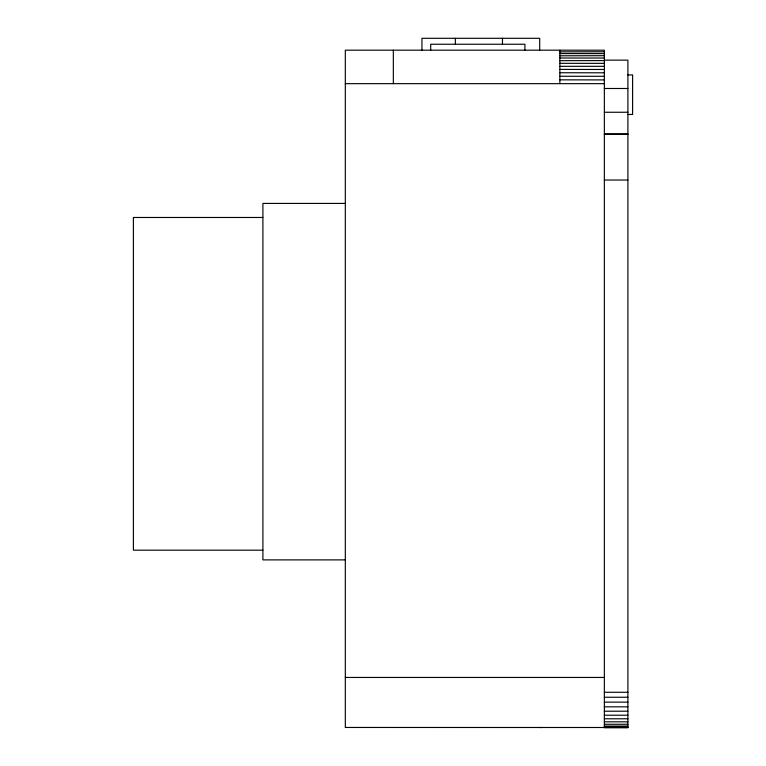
<?xml version="1.0" encoding="UTF-8"?>
<svg xmlns="http://www.w3.org/2000/svg" width="766" height="766" viewBox="0 0 766 766"><rect width="100%" height="100%" fill="white"/><g stroke="black" fill="none" stroke-linecap="round" stroke-linejoin="round"><path stroke-width="1.15" d="M559.869 83.628L559.869 50.183M559.869 51.877L604.355 51.772M559.869 55.794L604.355 55.698M559.869 60.658L604.355 60.591M559.869 53.591L604.355 53.61M559.869 58.015L604.355 58.034M604.355 60.141L627.9 60.141L627.9 727.7L604.355 727.7L604.355 50.183L345.322 50.183L345.322 727.461L627.9 727.509M559.869 66.336L604.355 66.326M627.9 74.924L632.611 74.924L632.611 114.469L627.9 114.469M559.869 76.274L604.355 76.294M345.322 83.657L604.355 83.657M604.355 88.492L627.9 88.492M604.355 112.257L627.9 112.257M604.355 133.897L627.9 133.897M604.355 134.337L627.9 134.337M604.355 180.029L627.9 180.029M345.322 203.421L262.901 203.421L262.901 559.889L345.322 559.889M262.901 217.477L133.389 217.477L133.389 550.18L262.901 550.18M345.322 677.45L604.355 677.45M604.355 692.273L627.9 692.273M604.355 697.252L627.9 697.252M604.355 702.135L627.9 702.135M604.355 706.817L627.9 706.817M604.355 711.212L627.9 711.212M604.355 715.224L627.9 715.224M604.355 718.786L627.9 718.786M604.355 721.821L627.9 721.821M604.355 724.272L627.9 724.272M604.355 726.091L627.9 726.091M604.355 727.24L627.9 727.24M539.657 727.509L541.667 727.509M559.869 63.319L604.355 63.358M559.869 69.409L604.355 69.486M559.869 72.751L604.355 72.808M559.869 79.836L604.355 79.913M539.695 50.183L539.695 38.3L421.951 38.3L421.951 50.183M524.911 50.183L524.911 44.237L430.712 44.237L430.712 50.183M502.467 38.3L502.467 44.237M455.368 38.3L455.368 44.237M393.341 50.183L393.341 83.628"/></g></svg>
